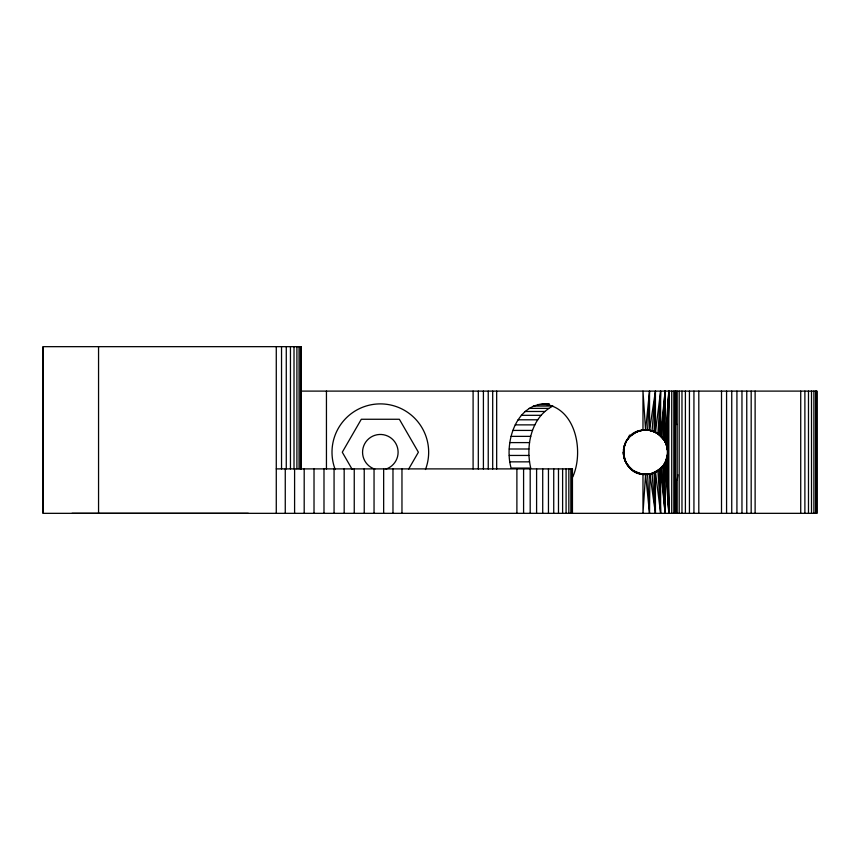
<?xml version="1.0" encoding="UTF-8"?>
<svg xmlns="http://www.w3.org/2000/svg" width="860" height="860" viewBox="0 0 860 860"><rect width="100%" height="100%" fill="white"/><g stroke="black" fill="none" stroke-linecap="round" stroke-linejoin="round"><path stroke-width="1.29" d="M677.175 513.334L677.175 391.106M646.677 474.408L642.979 474.29L642.979 513.334L645.58 474.419L649.913 474C617.448 480.493 614.223 427.656 647.096 430.054C673.821 431.096 674.466 472.677 647.591 474.354L649.526 513.334L649.913 474.021L656.094 471.796L661.845 467.356M667.736 453.919L665.113 462.82L668.822 513.334L667.736 453.919L668.822 391.106L665.113 441.631L666.564 444.91M667.575 449.06L666.102 443.717L664.049 439.879L665.113 391.106L660.63 435.88L662.049 437.331M667.768 451.091L667.113 446.748L668.822 391.106L668.822 513.334L666.102 460.723L667.639 454.886M658.48 434.128L655.428 432.3L655.428 391.106L652.041 430.957L657.008 433.171L654.084 431.688L655.428 391.106L649.526 430.355L655.008 432.107M624.016 446.824L623.382 453.36L624.424 459.036L623.457 454.402M649.526 391.106L647.591 430.086L649.526 430.355L649.526 391.106L645.58 430C634.476 429.785 624.338 438.987 623.457 450.049M667.016 446.372L665.113 441.631L665.113 391.106L662.727 438.095L664.038 439.879L660.63 435.88L655.428 432.3L660.63 391.106L660.63 435.88M667.726 450.436L666.102 443.717L668.822 391.106L667.553 455.542L668.822 513.334L666.812 458.767L667.758 453.553M623.521 449.468L623.382 453.36M664.511 440.589L657.921 433.741L660.63 391.106L659.319 434.752L662.576 437.901M665.113 391.106L661.286 436.504L663.64 439.288M533.275 406.06L552.894 406.06C531.061 417.218 525.492 445.931 530.738 468.077L511.109 468.077C503.713 442.266 516.452 401.308 548.798 403.921M677.884 474.709L677.239 479.998L675.519 479.998M629.111 437.31L629.413 435.096M654.342 472.645L649.913 474.021L655.428 513.334L655.428 472.14C661.652 469.108 666.134 463.013 667.435 456.252M624.414 445.448L623.5 454.746M626.274 441.223L623.779 447.888L625.532 442.631M572.803 476.848C584.252 450.973 575.663 406.242 542.251 403.921M666.102 460.723L666.736 459.014M656.094 471.796L654.084 472.753L655.428 513.334L652.041 473.484L660.63 468.571L665.113 513.334L664.049 464.572L666.231 460.423M625.048 443.717L627.101 439.879L625.983 441.75M664.049 464.572L665.608 461.841M408.543 469.27L418.39 452.22L399.363 419.261L361.308 419.261L342.28 452.22L352.116 469.27M665.113 462.82L665.113 513.334L662.727 466.346L664.866 463.26M627.736 439.008L627.101 439.879L629.875 436.514L628.402 438.127M628.144 438.439L627.101 439.879L629.284 437.106M663.995 464.658L657.921 470.7L660.63 513.334L660.62 468.528M662.985 466.034L661.286 467.937L665.113 513.334M642.914 430.161L637.077 431.688L629.864 436.504L630.412 435.977M629.864 436.504L631.692 434.87M631.476 435.042L633.229 433.752M635.099 432.623L640.173 430.688M637.077 431.688L642.979 430.15L647.591 430.086L642.979 430.15L642.979 391.106L645.58 430L649.526 430.355L647.096 430.054M649.913 474.021L652.514 473.333M650.611 473.86C643.989 475.44 636.744 473.699 631.476 469.399M641.237 430.43L645 430.011M644.484 474.408L641.237 474.021L648.859 474.193M72.004 513.334L248.336 513.334M300.957 391.106L817 391.106L817 513.334L43 513.334L43 346.666L301.15 346.666L301.15 468.893M546.82 404.135L549.433 404.135M537.715 404.565L549.486 404.565M529.008 408.382L548.637 408.382M525.009 411.478L544.638 411.478M521.332 415.315L540.962 415.315M518.053 419.798L537.683 419.798M675.519 424.442L677.175 424.442M515.215 424.872L534.845 424.872M512.893 430.419L532.523 430.419M511.109 436.364L530.738 436.364M509.905 442.599L529.534 442.599M509.292 448.995L528.921 448.995M509.292 455.445L528.921 455.445M509.905 461.852L529.534 461.852M276.275 468.893L572.448 468.893L572.448 513.334M628.402 466.324L633.229 470.689L642.334 474.204M649.16 430.29L653.234 431.365M651.224 430.731L649.913 430.441L654.073 431.709M639.13 473.484L641.227 473.989M637.077 472.753L640.41 473.838M636.755 472.613L633.229 470.7L638.539 473.301M624.317 458.67L627.101 464.561L633.53 470.893M657.921 433.741L659.986 435.3M629.864 467.937L632.089 469.882M625.983 462.702L630.713 468.743M629.391 467.442L625.048 460.723L623.36 452.22L623.704 456.155M628.198 466.066L627.101 464.572L627.725 465.421M665.984 443.438L664.049 439.879L665.113 441.631M664.049 439.879L665.285 441.954M625.048 460.723L626.252 463.185M625.489 461.723L623.779 456.552L624.016 457.584M666.102 443.717L667.124 446.834M655.428 472.14L660.63 513.334L659.319 469.689M667.79 451.801L668.822 391.106L666.65 445.168L667.801 452.22L668.822 513.334L667.113 457.692M645.58 474.44L649.526 513.334M816.624 391.106L816.656 513.334M815.602 391.106L815.602 513.334M813.882 391.106L813.882 513.334M811.496 391.106L811.496 513.334M808.486 391.106L808.486 513.334M804.885 391.106L804.885 513.334M800.725 391.106L800.725 513.334M755.123 391.106L755.123 513.334M751.178 391.106L751.178 513.334M746.759 391.106L746.759 513.334M741.965 391.106L741.965 513.334M736.923 391.106L736.923 513.334M731.742 391.106L731.742 513.334M726.571 391.106L726.571 513.334M721.508 391.106L721.508 513.334M698.804 391.106L698.804 513.334M693.934 391.106L693.934 513.334M689.43 391.106L689.43 513.334M685.399 391.106L685.399 513.334M681.969 391.106L681.969 513.334M679.196 391.106L679.196 513.334M675.938 391.106L675.938 424.442M675.938 479.998L675.938 513.334M675.519 391.106L675.519 513.334M675.1 391.106L675.1 513.334M673.832 391.106L673.832 513.334M671.735 391.106L671.735 513.334M572.05 468.893L572.05 513.334M570.836 468.893L570.836 513.334M568.836 468.893L568.836 513.334M566.084 468.893L566.084 513.334M562.612 468.893L562.612 513.334M558.484 468.893L558.484 513.334M553.732 468.893L553.732 513.334M548.454 468.893L548.454 513.334M542.714 468.893L542.714 513.334M536.597 468.893L536.597 513.334M530.19 468.893L530.19 513.334M523.589 468.893L523.589 513.334M516.892 468.893L516.892 513.334M496.671 391.106L496.671 469.012M492.694 391.106L492.694 469.012M488.233 391.106L488.233 469.012M483.406 391.106L483.406 469.012M478.31 391.106L478.31 469.012M473.097 391.106L473.097 469.012M401.964 468.893L401.964 513.334M392.977 468.893L392.977 513.334M383.657 468.893L383.657 513.334M374.046 468.893L374.046 513.334M364.231 468.893L364.231 513.334M354.245 468.893L354.245 513.334M344.172 468.893L344.172 513.334M334.067 468.893L334.067 513.334M326.445 391.106L326.445 469.012M323.994 468.893L323.994 513.334M314.018 468.893L314.018 513.334M304.193 468.893L304.193 513.334M301.032 346.666L301.032 468.893M300.495 346.666L300.495 468.893M299.065 346.666L299.065 468.893M296.904 346.666L296.904 468.893M294.593 468.893L294.593 513.334M294.012 346.666L294.012 468.893M290.454 346.666L290.454 468.893M286.272 346.666L286.272 468.893M285.262 468.893L285.262 513.334M281.532 346.666L281.532 468.893M276.275 346.666L276.275 513.334M98.556 346.666L98.556 513.334M43.301 346.666L43.301 513.334M335.207 469.538A48.332 48.332 0 0 1 380.335 403.888A48.332 48.332 0 0 1 425.453 469.538M374.863 469.141A17.78 17.78 0 0 1 365.919 441.825A17.78 17.78 0 0 1 394.654 441.696A17.78 17.78 0 0 1 385.957 469.087"/></g></svg>
